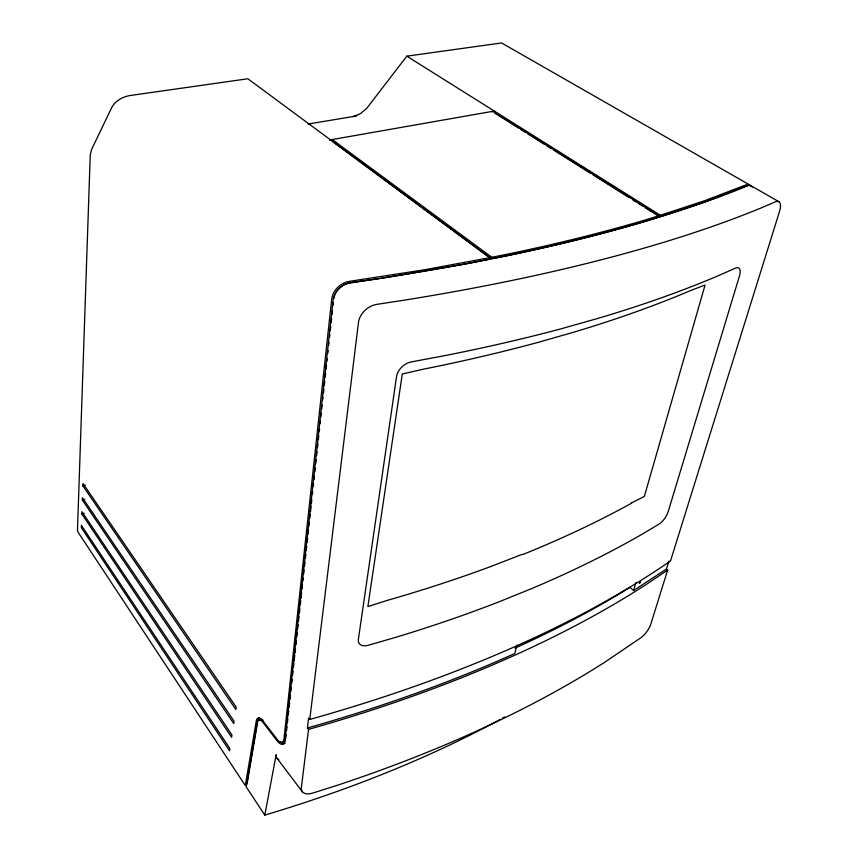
<?xml version="1.0" encoding="UTF-8"?>
<svg xmlns="http://www.w3.org/2000/svg" width="858" height="858" viewBox="0 0 858 858"><rect width="100%" height="100%" fill="white"/><g stroke="black" fill="none" stroke-linecap="round" stroke-linejoin="round"><path stroke-width="1.29" d="M81.864 514.017L81.95 511.711L231.96 735.027L231.606 737.301L81.864 514.017L84.256 513.266M82.368 500.075L82.454 497.737L234.062 721.224L233.708 723.551L82.368 500.075L84.781 499.335M82.894 485.896L82.979 483.504L236.218 707.142L235.853 709.502L82.894 485.896L85.317 485.156M329.998 139.972A6.467 3.357 79.7 0 1 331.36 140.498L333.129 140.186L332.979 141.827L491.291 258.891L491.784 257.261L507.486 254.161A1280.265 337.602 1.9 0 0 647.029 219.412L658.88 215.733L658.247 217.267L646.406 220.956A1278.978 338.116 1.9 0 1 506.971 255.77L492.599 258.633M285.703 738.363L286.132 734.448M286.561 730.533L286.99 726.619M287.419 722.693L287.848 718.779M288.277 714.864L288.706 710.95M289.135 707.024L289.564 703.11M289.993 699.195L290.422 695.28M290.851 691.334L291.291 687.344M291.731 683.343L292.16 679.354M292.599 675.353L293.039 671.364M293.479 667.374L293.908 663.373M294.197 660.714L294.787 655.383M295.077 652.724L295.517 648.734M295.946 644.733L296.385 640.744M296.825 636.743L297.265 632.754M297.694 628.764L298.134 624.763M298.573 620.774L299.013 616.773M299.442 612.784L299.882 608.783M300.321 604.793L300.761 600.804M301.051 598.133L301.63 592.814M302.07 588.813L302.499 584.824M302.938 580.834L303.228 578.163M303.668 574.174L304.107 570.173M304.547 566.183L304.976 562.194M305.416 558.193L305.856 554.204M306.295 550.203L306.724 546.214M307.164 542.224L307.604 538.223M308.033 534.234L308.472 530.233M308.912 526.244L309.352 522.243M309.781 518.253L310.221 514.264M310.51 511.593L311.1 506.274M311.39 503.614L311.819 499.613M312.409 494.294L312.698 491.623M313.277 486.304L313.567 483.633M314.007 479.643L314.446 475.654M314.886 471.653L315.315 467.664M315.755 463.663L316.194 459.674M316.634 455.684L317.063 451.683M317.503 447.694L317.943 443.693M318.382 439.704L318.811 435.714M319.251 431.713L319.541 429.054M320.12 423.723L320.42 421.064M320.849 417.074L321.289 413.073M321.729 409.084L322.168 405.083M322.747 399.764L323.037 397.104M323.477 393.103L323.916 389.114M324.345 385.113L324.785 381.124M325.225 377.123L325.654 373.133M326.094 369.144L326.533 365.143M326.973 361.154L327.263 358.494M327.842 353.164L328.131 350.504M328.721 345.173L329.011 342.514M329.59 337.183L329.88 334.523M330.319 330.534L330.759 326.533M331.188 322.544L331.628 318.543M332.067 314.554L332.507 310.564M333.086 305.234L333.376 302.574M668.918 561.078L666.441 569.047L667.653 570.087L650.804 624.098A11.851 4.043 -54.4 0 1 641.044 637.623L604.675 662.29A1045.323 487.837 -2.7 0 1 337.183 785.317L312.945 793.017A14.2 7.894 -31.5 0 1 301.34 787.934L308.526 729.386L307.421 727.992L308.633 718.049L309.749 719.444A1086.228 470.27 -1.9 0 0 670.495 560.982L779.514 211.465A15.133 6.027 -61.2 0 0 775.611 201.748L759.866 208.473A1301.972 350.128 1.9 0 1 407.711 299.624L376.716 304.386A18.061 13.428 -40.6 0 0 358.472 322.426L309.749 719.444M247.093 783.729L258.086 719.433A13.17 4.998 68.6 0 1 259.298 717.642M333.816 298.573L334.137 296.75A15.53 11.83 -40.5 0 1 347.608 283.365L379.987 278.55M491.956 111.969A5.985 3.689 81.8 0 1 495.205 111.637L494.927 113.181L518.65 128.099M500.139 719.444A1027.23 528.807 -0.7 0 1 264.811 815.1L276.179 754.675A13.728 7.014 -28.5 0 0 276.083 755.726M516.816 645.119L514.821 653.474A1080.297 471.9 -2 0 1 307.421 727.992M514.972 648.155A1078.206 469.755 -1.9 0 0 618.339 594.476L629.922 587.312L633.547 590.551L635.939 582.475M489.821 257.647L424.892 269.702L349.807 281.285C340.883 282.572 332.915 289.993 331.703 299.034L283.826 740.143A12.109 4.676 68.4 0 1 277.767 740.122L262.709 720.602A13.181 4.987 68.6 0 0 256.413 720.141L245.302 785.553L78.335 532.625A9.663 6.692 0 0 1 77.51 529.204L90.24 155.041L91.613 149.399L111.948 107.1C115.562 100.686 122.705 96.825 129.783 95.56L247.865 78.764L489.821 257.647L489.328 259.277L466.795 263.749L381.295 278.346M645.162 207.668L659.705 216.806L660.328 215.272L704.418 200.783L746.16 184.824L748.97 184.577L750.761 186.368M749.699 184.963L501.587 42.954L406.831 56.167L366.741 108.323L360.542 113.567L352.992 116.559M667.653 570.087L646.16 584.513A1080.994 472.619 -2 0 1 308.526 729.386M666.441 569.047L633.547 590.551M631.177 503.045L644.347 496.439L705.062 285.017L691.28 290.283A1268.489 426.78 3.8 0 1 572.801 332.464L538.384 342.288A1268.682 426.834 3.8 0 1 423.369 369.187L402.284 373.981L367.878 606.563L387.258 600.396A1135.66 489.607 1.7 0 0 490.744 566.537L522.018 554.397M659.705 216.806L703.764 202.295L746.203 186.089A13.074 5.459 -61.6 0 1 747.028 186.014M495.205 111.637L493.693 111.894L658.88 215.733M329.558 140.015L493.264 111.229M308.119 124.035L356.928 115.894M751.233 185.843L779.075 201.812M406.831 56.167L660.328 215.272M520.913 129.515L525.428 132.357M527.681 133.784L544.626 144.434M546.889 145.86L551.404 148.702M553.667 150.118L590.937 173.563M593.2 174.989L629.343 197.715M632.732 199.85L636.121 201.984M638.384 203.4L642.899 206.242M657.153 216.581L658.247 217.267M333.129 140.186L491.784 257.261M277.091 758.333L302.499 791.966M264.811 815.1L246.225 786.936L257.164 722.468A11.208 4.247 68.6 0 1 263.417 722.951L276.812 740.486A14.125 5.459 68.4 0 0 285.038 740.518L333.086 300.246A17.675 13.449 -40.5 0 1 350.89 282.55L381.52 278.121A1282.989 338.481 1.9 0 0 731.885 192.117L747.715 185.714A14.876 6.199 -61.6 0 1 752.284 187.237M504.804 716.891A1027.23 528.807 -0.7 0 1 502.477 718.167M278.764 759.448A13.728 7.014 -28.5 0 1 276.201 756.702M631.606 503.196A1134.962 489.607 1.7 0 1 522.533 554.633M285.264 740.218A12.098 4.687 68.4 0 1 282.572 741.634M285.253 743.2A14.114 5.47 68.4 0 1 280.394 741.838M259.288 720.323A11.197 4.247 68.6 0 1 262.988 720.055M81.446 525.45L81.36 527.713L229.547 750.793L229.89 748.562L81.446 525.45M396.525 376.651L358.376 639.317A13.042 7.819 -35.7 0 0 368.35 645.248L395.302 637.462A1151.951 507.818 1.4 0 0 500.171 601.372L531.81 588.534A1151.951 507.818 1.4 0 0 642.031 534.266L658.794 524.249A11.197 4.387 -54.8 0 0 668.168 511.722L739.532 275.718A12.613 5.362 -59.2 0 0 735.467 268.125L717.363 276.137A1314.424 429.504 4 0 1 596.171 318.897L560.8 328.882A1314.424 429.504 4 0 1 442.117 356.145L411.282 361.904A14.618 10.21 -41.8 0 0 396.525 376.651M639.382 583.183L640.465 582.121L639.382 583.183"/></g></svg>
